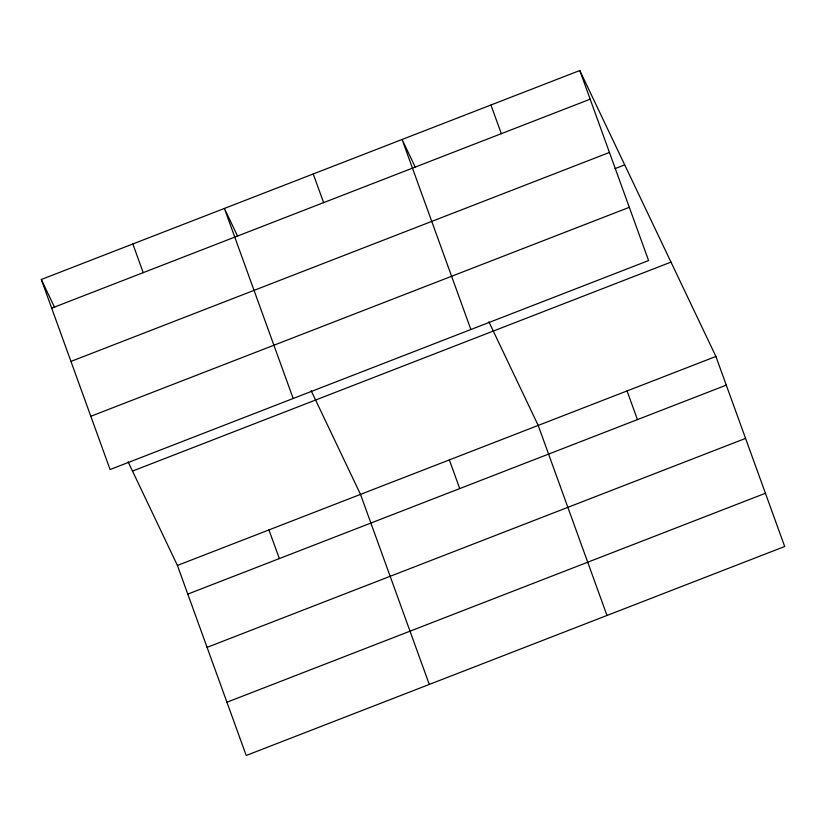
<?xml version="1.0" encoding="UTF-8"?>
<svg xmlns="http://www.w3.org/2000/svg" width="826" height="826" viewBox="0 0 826 826"><rect width="100%" height="100%" fill="white"/><g stroke="black" fill="none" stroke-linecap="round" stroke-linejoin="round"><path stroke-width="1.24" d="M579.79 70.52L648.586 260.562L110.095 469.54L41.3 279.498L579.79 70.52L715.905 356.46L784.7 546.502L246.21 755.48L177.414 565.438L128.092 461.817M51.677 308.17L590.167 99.192M70.953 361.416L609.443 152.449M615.102 168.607L624.704 164.88M90.819 416.283L629.309 207.316M132.501 471.078L670.991 262.1M177.414 565.438L715.905 356.46M187.801 594.111L726.281 385.133M207.078 647.357L745.558 438.389M226.933 702.224L765.423 493.256M415.395 167.441L402.086 139.48L470.882 329.522M488.878 321.799L538.201 425.421L606.996 615.463M237.692 236.401L224.383 208.441L293.178 398.483M311.175 390.76L360.508 494.382L429.293 684.424M41.3 279.498L54.609 307.448M627.058 390.946L637.435 419.618M490.933 105.005L501.32 133.678M449.354 459.906L459.731 488.579M313.24 173.966L323.616 202.638M268.956 529.91L279.343 558.582M132.841 243.969L143.218 272.642"/></g></svg>
